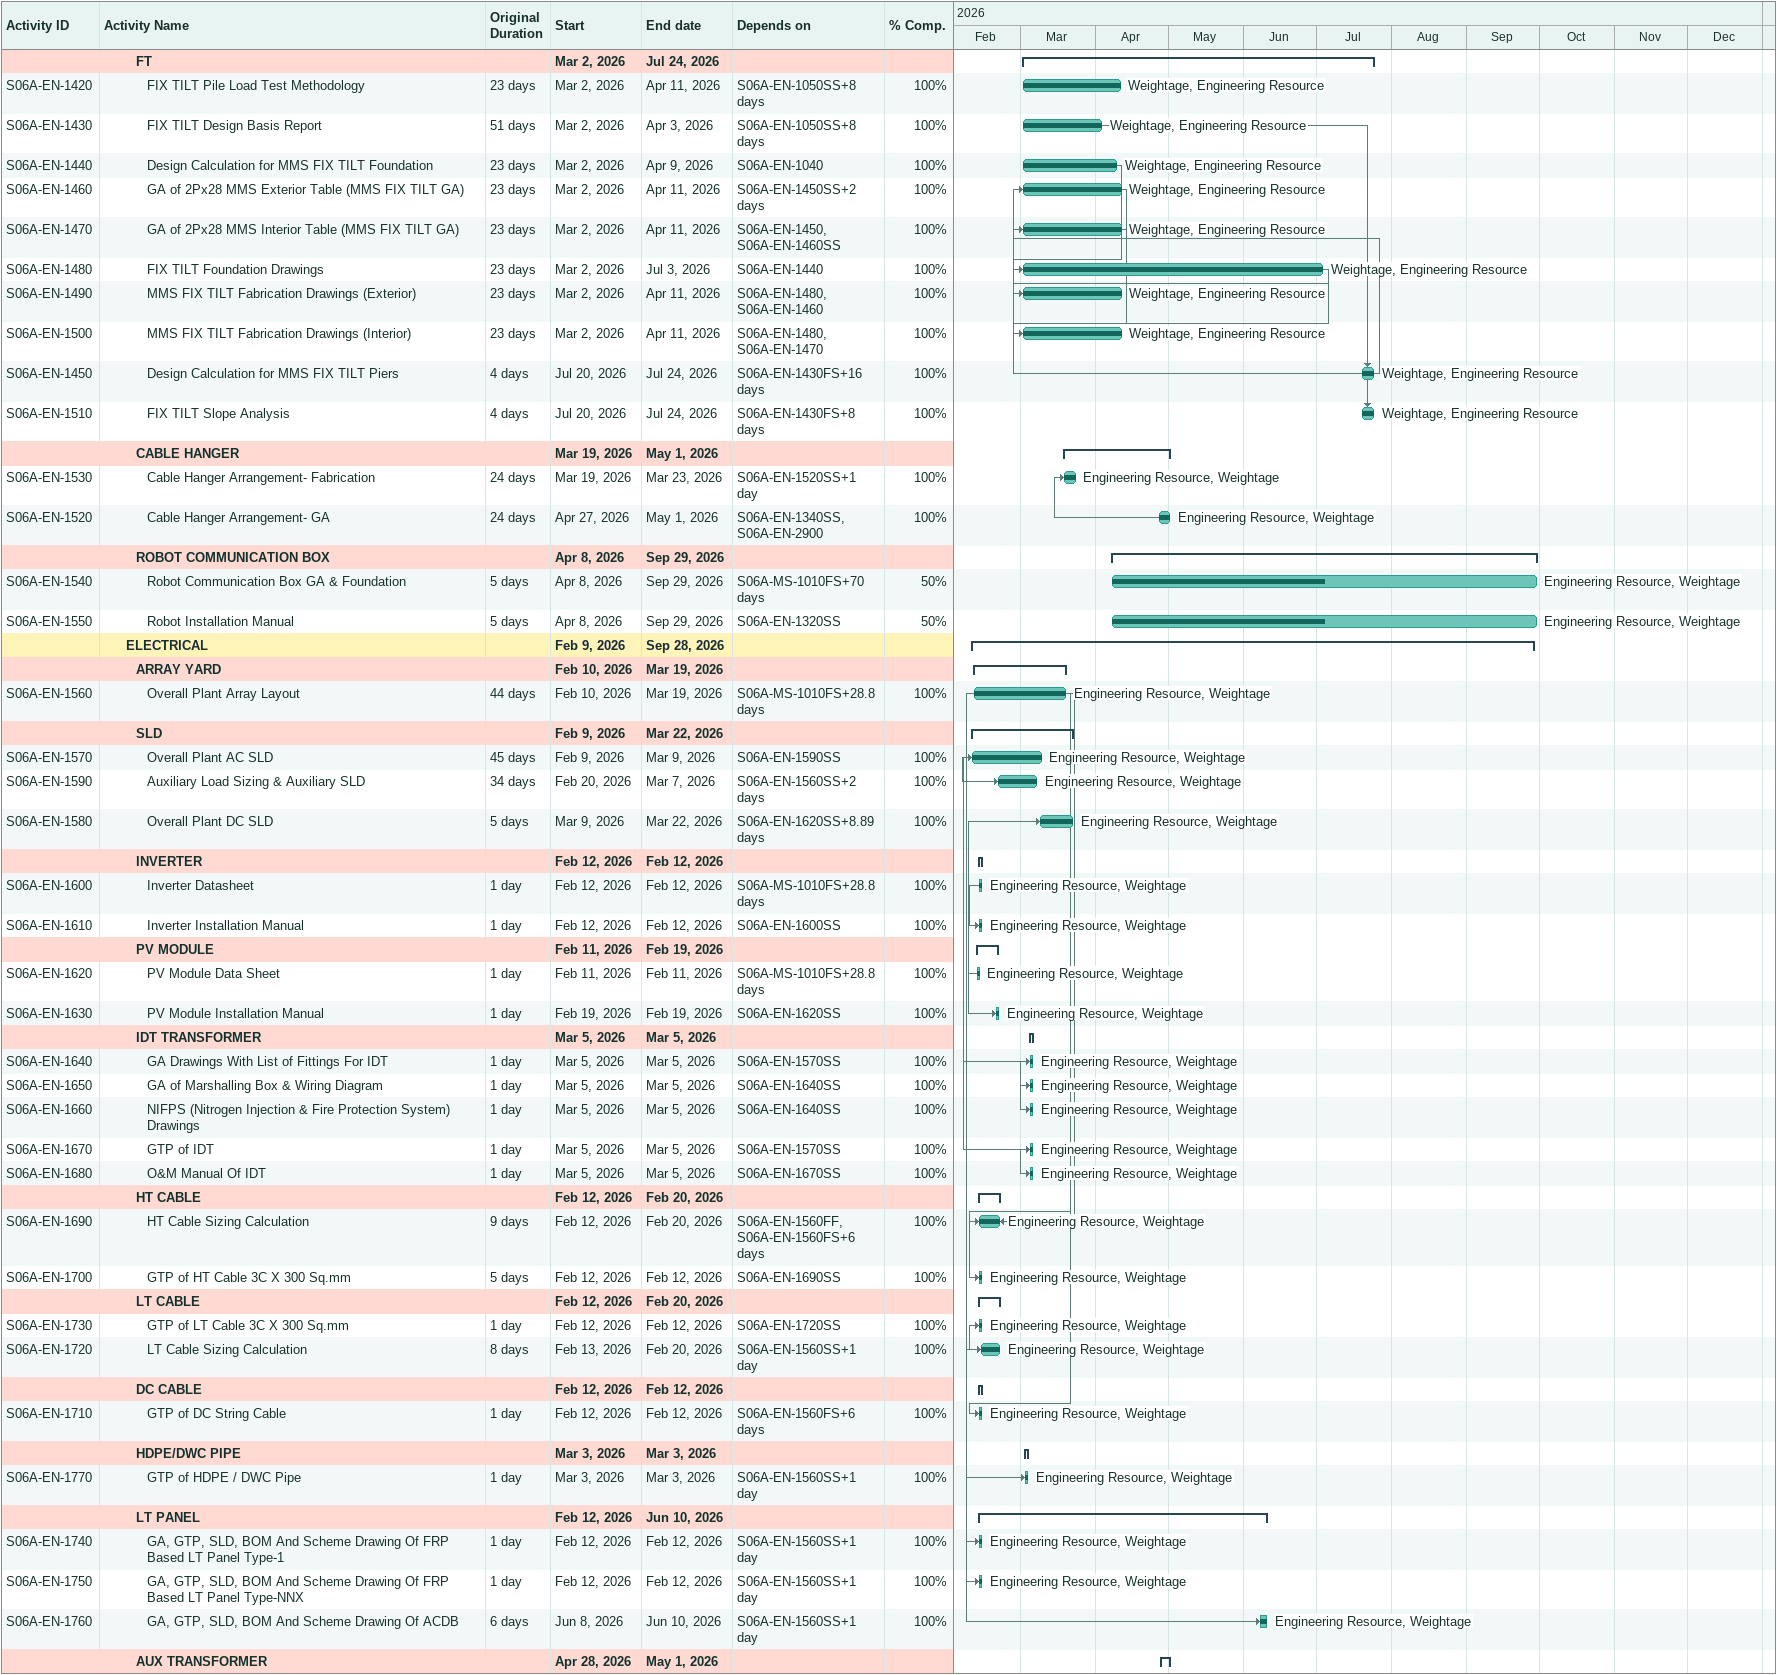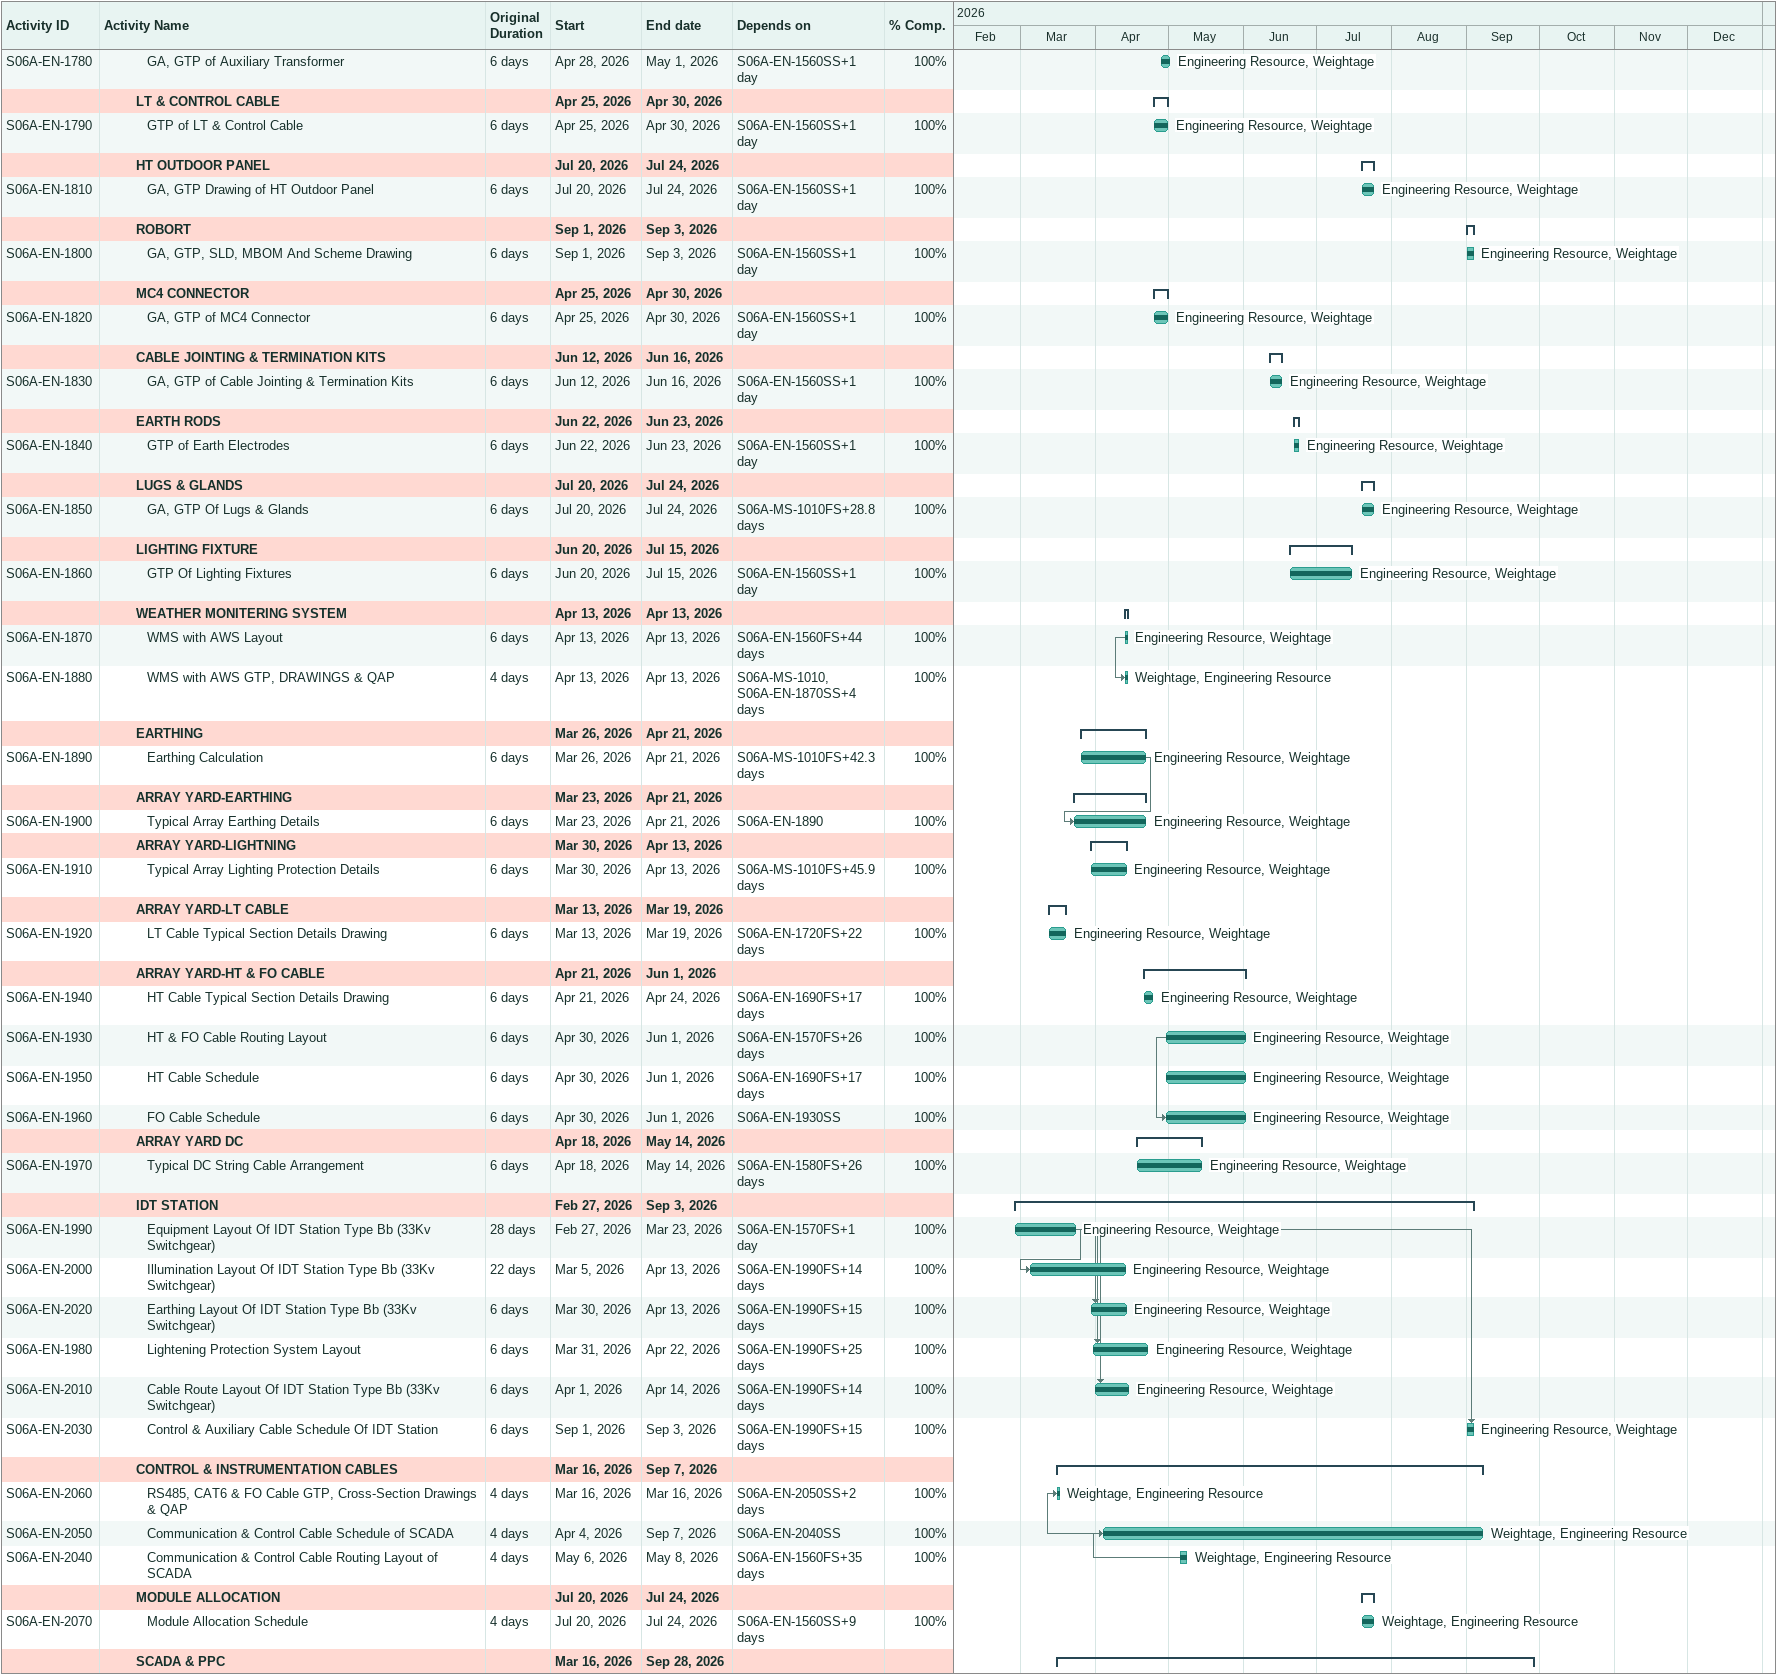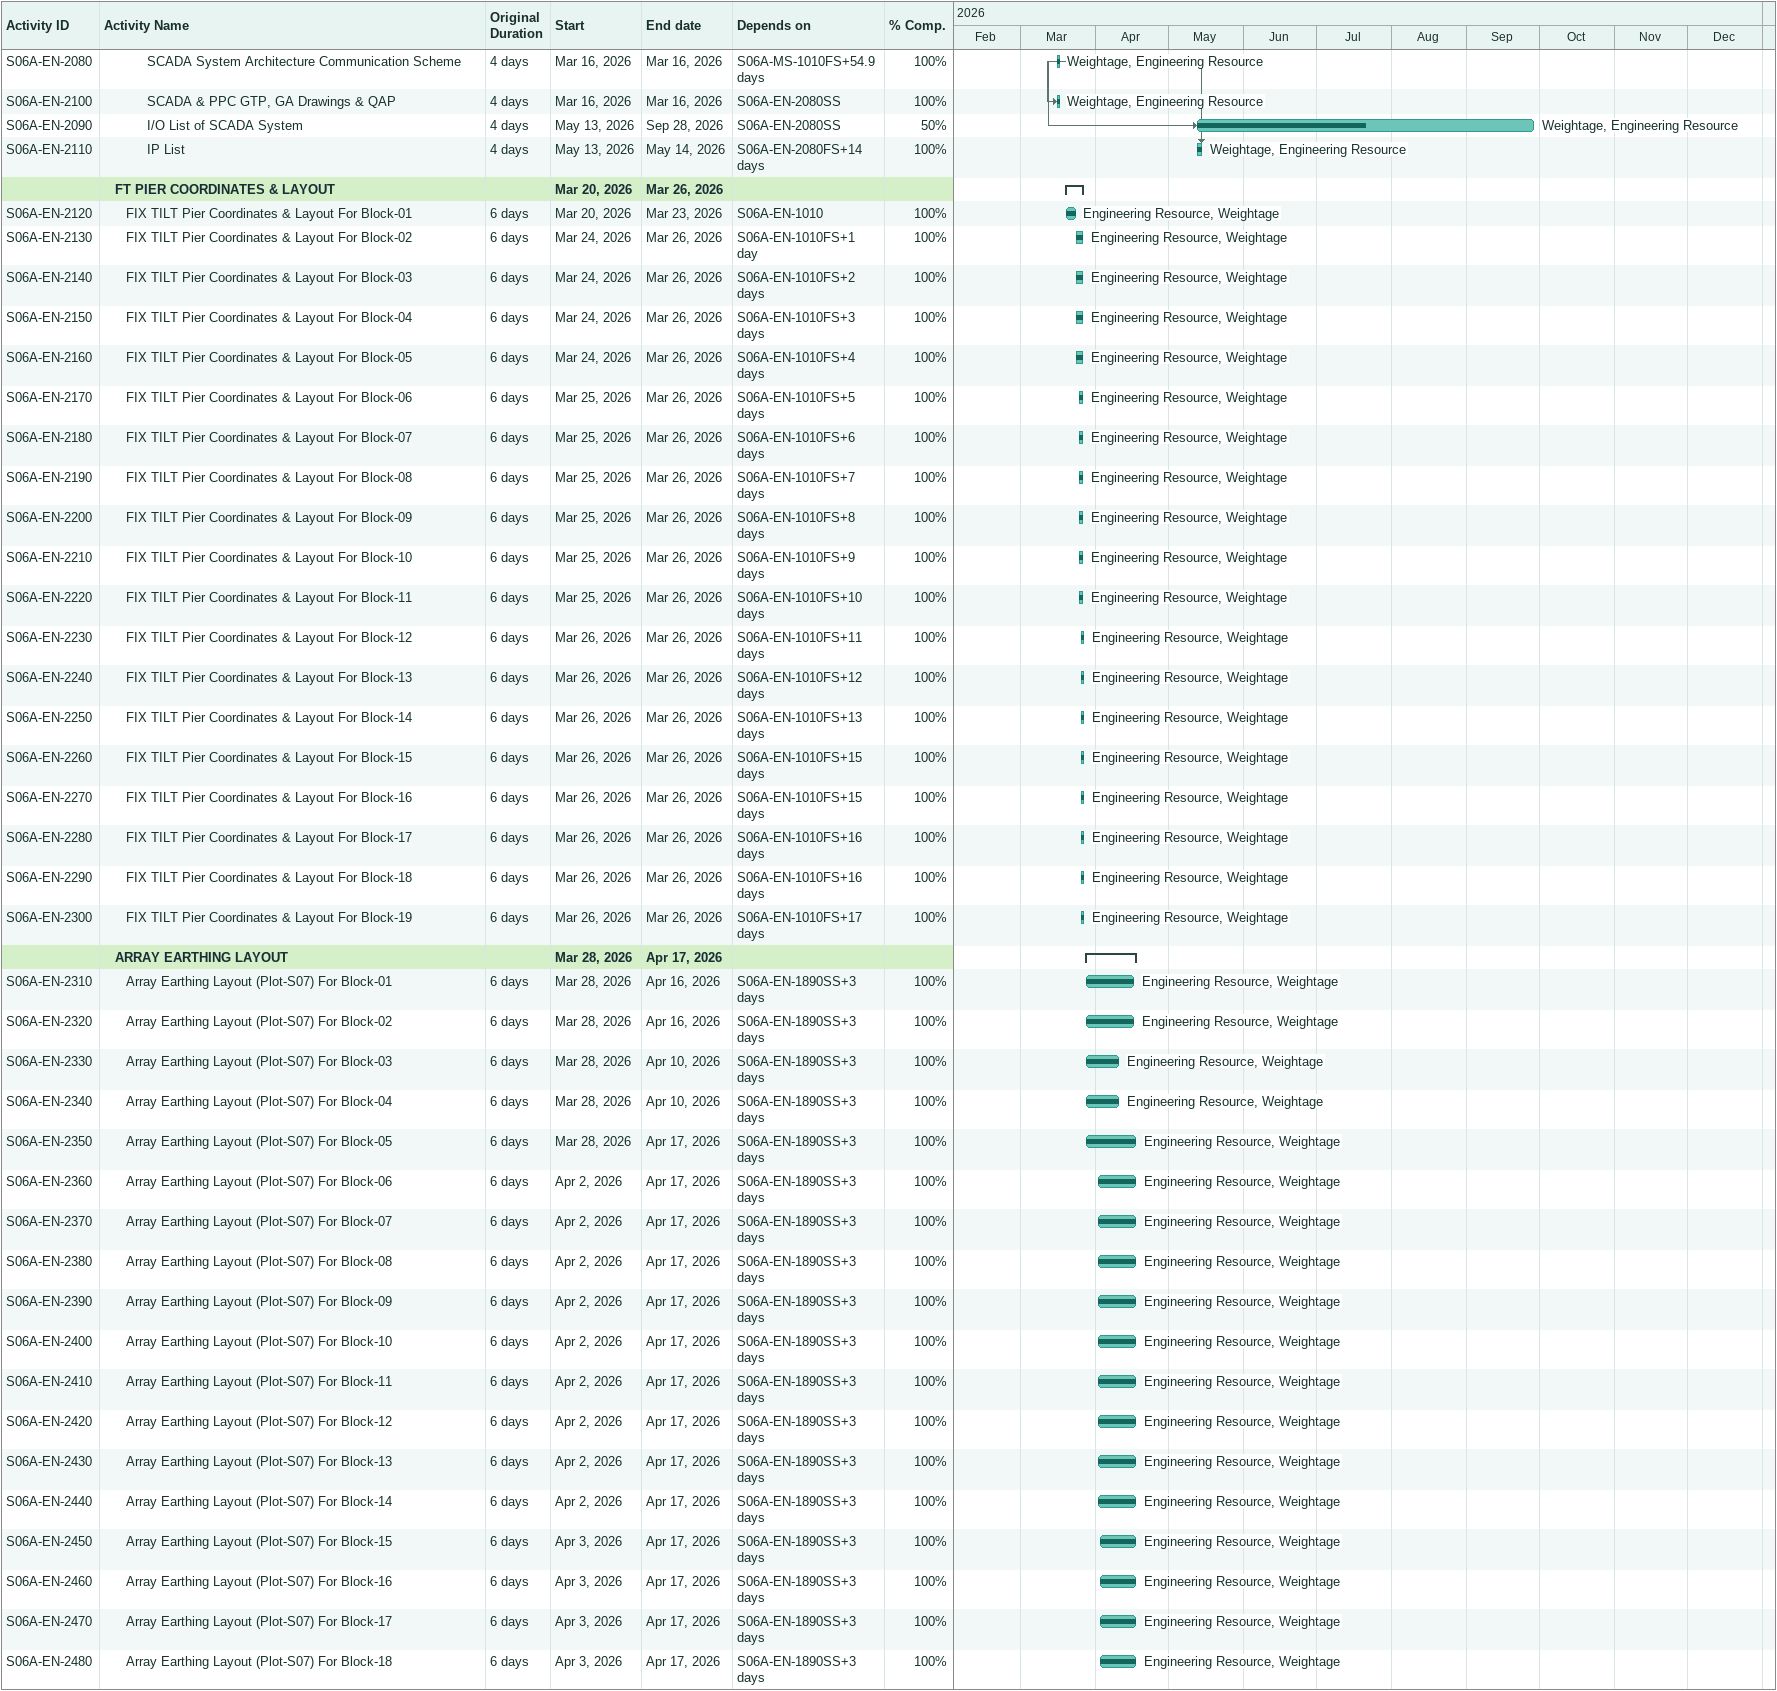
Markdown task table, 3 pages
| ID | Level | Task | Original duration | Start | Finish | Predecessors | Resources | % complete |
|---|---|---|---|---|---|---|---|---|
|  | 4 | **FT** |  | 2026-03-02 | 2026-07-24 |  |  |  |
| S06A-EN-1420 | 5 | FIX TILT Pile Load Test Methodology | 23d | 2026-03-02 | 2026-04-11 | S06A-EN-1050SS+8d | Weightage, Engineering Resource | 100 |
| S06A-EN-1430 | 5 | FIX TILT Design Basis Report | 51d | 2026-03-02 | 2026-04-03 | S06A-EN-1050SS+8d | Weightage, Engineering Resource | 100 |
| S06A-EN-1440 | 5 | Design Calculation for MMS FIX TILT Foundation | 23d | 2026-03-02 | 2026-04-09 | S06A-EN-1040 | Weightage, Engineering Resource | 100 |
| S06A-EN-1460 | 5 | GA of 2Px28 MMS Exterior Table (MMS FIX TILT GA) | 23d | 2026-03-02 | 2026-04-11 | S06A-EN-1450SS+2d | Weightage, Engineering Resource | 100 |
| S06A-EN-1470 | 5 | GA of 2Px28 MMS Interior Table (MMS FIX TILT GA) | 23d | 2026-03-02 | 2026-04-11 | S06A-EN-1450, S06A-EN-1460SS | Weightage, Engineering Resource | 100 |
| S06A-EN-1480 | 5 | FIX TILT Foundation Drawings | 23d | 2026-03-02 | 2026-07-03 | S06A-EN-1440 | Weightage, Engineering Resource | 100 |
| S06A-EN-1490 | 5 | MMS FIX TILT Fabrication Drawings (Exterior) | 23d | 2026-03-02 | 2026-04-11 | S06A-EN-1480, S06A-EN-1460 | Weightage, Engineering Resource | 100 |
| S06A-EN-1500 | 5 | MMS FIX TILT Fabrication Drawings (Interior) | 23d | 2026-03-02 | 2026-04-11 | S06A-EN-1480, S06A-EN-1470 | Weightage, Engineering Resource | 100 |
| S06A-EN-1450 | 5 | Design Calculation for MMS FIX TILT Piers | 4d | 2026-07-20 | 2026-07-24 | S06A-EN-1430FS+16d | Weightage, Engineering Resource | 100 |
| S06A-EN-1510 | 5 | FIX TILT Slope Analysis | 4d | 2026-07-20 | 2026-07-24 | S06A-EN-1430FS+8d | Weightage, Engineering Resource | 100 |
|  | 4 | **CABLE HANGER** |  | 2026-03-19 | 2026-05-01 |  |  |  |
| S06A-EN-1530 | 5 | Cable Hanger Arrangement- Fabrication | 24d | 2026-03-19 | 2026-03-23 | S06A-EN-1520SS+1d | Engineering Resource, Weightage | 100 |
| S06A-EN-1520 | 5 | Cable Hanger Arrangement- GA | 24d | 2026-04-27 | 2026-05-01 | S06A-EN-1340SS, S06A-EN-2900 | Engineering Resource, Weightage | 100 |
|  | 4 | **ROBOT COMMUNICATION BOX** |  | 2026-04-08 | 2026-09-29 |  |  |  |
| S06A-EN-1540 | 5 | Robot Communication Box GA & Foundation | 5d | 2026-04-08 | 2026-09-29 | S06A-MS-1010FS+70d | Engineering Resource, Weightage | 50 |
| S06A-EN-1550 | 5 | Robot Installation Manual | 5d | 2026-04-08 | 2026-09-29 | S06A-EN-1320SS | Engineering Resource, Weightage | 50 |
|  | 3 | **ELECTRICAL** |  | 2026-02-09 | 2026-09-28 |  |  |  |
|  | 4 | **ARRAY YARD** |  | 2026-02-10 | 2026-03-19 |  |  |  |
| S06A-EN-1560 | 5 | Overall Plant Array Layout | 44d | 2026-02-10 | 2026-03-19 | S06A-MS-1010FS+28.8d | Engineering Resource, Weightage | 100 |
|  | 4 | **SLD** |  | 2026-02-09 | 2026-03-22 |  |  |  |
| S06A-EN-1570 | 5 | Overall Plant AC SLD | 45d | 2026-02-09 | 2026-03-09 | S06A-EN-1590SS | Engineering Resource, Weightage | 100 |
| S06A-EN-1590 | 5 | Auxiliary Load Sizing & Auxiliary SLD | 34d | 2026-02-20 | 2026-03-07 | S06A-EN-1560SS+2d | Engineering Resource, Weightage | 100 |
| S06A-EN-1580 | 5 | Overall Plant DC SLD | 5d | 2026-03-09 | 2026-03-22 | S06A-EN-1620SS+8.89d | Engineering Resource, Weightage | 100 |
|  | 4 | **INVERTER** |  | 2026-02-12 | 2026-02-12 |  |  |  |
| S06A-EN-1600 | 5 | Inverter Datasheet | 1d | 2026-02-12 | 2026-02-12 | S06A-MS-1010FS+28.8d | Engineering Resource, Weightage | 100 |
| S06A-EN-1610 | 5 | Inverter Installation Manual | 1d | 2026-02-12 | 2026-02-12 | S06A-EN-1600SS | Engineering Resource, Weightage | 100 |
|  | 4 | **PV MODULE** |  | 2026-02-11 | 2026-02-19 |  |  |  |
| S06A-EN-1620 | 5 | PV Module Data Sheet | 1d | 2026-02-11 | 2026-02-11 | S06A-MS-1010FS+28.8d | Engineering Resource, Weightage | 100 |
| S06A-EN-1630 | 5 | PV Module Installation Manual | 1d | 2026-02-19 | 2026-02-19 | S06A-EN-1620SS | Engineering Resource, Weightage | 100 |
|  | 4 | **IDT TRANSFORMER** |  | 2026-03-05 | 2026-03-05 |  |  |  |
| S06A-EN-1640 | 5 | GA Drawings With List of Fittings For IDT | 1d | 2026-03-05 | 2026-03-05 | S06A-EN-1570SS | Engineering Resource, Weightage | 100 |
| S06A-EN-1650 | 5 | GA of Marshalling Box & Wiring Diagram | 1d | 2026-03-05 | 2026-03-05 | S06A-EN-1640SS | Engineering Resource, Weightage | 100 |
| S06A-EN-1660 | 5 | NIFPS (Nitrogen Injection & Fire Protection System) Drawings | 1d | 2026-03-05 | 2026-03-05 | S06A-EN-1640SS | Engineering Resource, Weightage | 100 |
| S06A-EN-1670 | 5 | GTP of IDT | 1d | 2026-03-05 | 2026-03-05 | S06A-EN-1570SS | Engineering Resource, Weightage | 100 |
| S06A-EN-1680 | 5 | O&M Manual Of IDT | 1d | 2026-03-05 | 2026-03-05 | S06A-EN-1670SS | Engineering Resource, Weightage | 100 |
|  | 4 | **HT CABLE** |  | 2026-02-12 | 2026-02-20 |  |  |  |
| S06A-EN-1690 | 5 | HT Cable Sizing Calculation | 9d | 2026-02-12 | 2026-02-20 | S06A-EN-1560FF, S06A-EN-1560FS+6d | Engineering Resource, Weightage | 100 |
| S06A-EN-1700 | 5 | GTP of HT Cable 3C X 300 Sq.mm | 5d | 2026-02-12 | 2026-02-12 | S06A-EN-1690SS | Engineering Resource, Weightage | 100 |
|  | 4 | **LT CABLE** |  | 2026-02-12 | 2026-02-20 |  |  |  |
| S06A-EN-1730 | 5 | GTP of LT Cable 3C X 300 Sq.mm | 1d | 2026-02-12 | 2026-02-12 | S06A-EN-1720SS | Engineering Resource, Weightage | 100 |
| S06A-EN-1720 | 5 | LT Cable Sizing Calculation | 8d | 2026-02-13 | 2026-02-20 | S06A-EN-1560SS+1d | Engineering Resource, Weightage | 100 |
|  | 4 | **DC CABLE** |  | 2026-02-12 | 2026-02-12 |  |  |  |
| S06A-EN-1710 | 5 | GTP of DC String Cable | 1d | 2026-02-12 | 2026-02-12 | S06A-EN-1560FS+6d | Engineering Resource, Weightage | 100 |
|  | 4 | **HDPE/DWC PIPE** |  | 2026-03-03 | 2026-03-03 |  |  |  |
| S06A-EN-1770 | 5 | GTP of HDPE / DWC Pipe | 1d | 2026-03-03 | 2026-03-03 | S06A-EN-1560SS+1d | Engineering Resource, Weightage | 100 |
|  | 4 | **LT PANEL** |  | 2026-02-12 | 2026-06-10 |  |  |  |
| S06A-EN-1740 | 5 | GA, GTP, SLD, BOM And Scheme Drawing Of FRP Based LT Panel Type-1 | 1d | 2026-02-12 | 2026-02-12 | S06A-EN-1560SS+1d | Engineering Resource, Weightage | 100 |
| S06A-EN-1750 | 5 | GA, GTP, SLD, BOM And Scheme Drawing Of FRP Based LT Panel Type-NNX | 1d | 2026-02-12 | 2026-02-12 | S06A-EN-1560SS+1d | Engineering Resource, Weightage | 100 |
| S06A-EN-1760 | 5 | GA, GTP, SLD, BOM And Scheme Drawing Of ACDB | 6d | 2026-06-08 | 2026-06-10 | S06A-EN-1560SS+1d | Engineering Resource, Weightage | 100 |
|  | 4 | **AUX TRANSFORMER** |  | 2026-04-28 | 2026-05-01 |  |  |  |
| S06A-EN-1780 | 5 | GA, GTP of Auxiliary Transformer | 6d | 2026-04-28 | 2026-05-01 | S06A-EN-1560SS+1d | Engineering Resource, Weightage | 100 |
|  | 4 | **LT & CONTROL CABLE** |  | 2026-04-25 | 2026-04-30 |  |  |  |
| S06A-EN-1790 | 5 | GTP of LT & Control Cable | 6d | 2026-04-25 | 2026-04-30 | S06A-EN-1560SS+1d | Engineering Resource, Weightage | 100 |
|  | 4 | **HT OUTDOOR PANEL** |  | 2026-07-20 | 2026-07-24 |  |  |  |
| S06A-EN-1810 | 5 | GA, GTP Drawing of HT Outdoor Panel | 6d | 2026-07-20 | 2026-07-24 | S06A-EN-1560SS+1d | Engineering Resource, Weightage | 100 |
|  | 4 | **ROBORT** |  | 2026-09-01 | 2026-09-03 |  |  |  |
| S06A-EN-1800 | 5 | GA, GTP, SLD, MBOM And Scheme Drawing | 6d | 2026-09-01 | 2026-09-03 | S06A-EN-1560SS+1d | Engineering Resource, Weightage | 100 |
|  | 4 | **MC4 CONNECTOR** |  | 2026-04-25 | 2026-04-30 |  |  |  |
| S06A-EN-1820 | 5 | GA, GTP of MC4 Connector | 6d | 2026-04-25 | 2026-04-30 | S06A-EN-1560SS+1d | Engineering Resource, Weightage | 100 |
|  | 4 | **CABLE JOINTING & TERMINATION KITS** |  | 2026-06-12 | 2026-06-16 |  |  |  |
| S06A-EN-1830 | 5 | GA, GTP of Cable Jointing & Termination Kits | 6d | 2026-06-12 | 2026-06-16 | S06A-EN-1560SS+1d | Engineering Resource, Weightage | 100 |
|  | 4 | **EARTH RODS** |  | 2026-06-22 | 2026-06-23 |  |  |  |
| S06A-EN-1840 | 5 | GTP of Earth Electrodes | 6d | 2026-06-22 | 2026-06-23 | S06A-EN-1560SS+1d | Engineering Resource, Weightage | 100 |
|  | 4 | **LUGS & GLANDS** |  | 2026-07-20 | 2026-07-24 |  |  |  |
| S06A-EN-1850 | 5 | GA, GTP Of Lugs & Glands | 6d | 2026-07-20 | 2026-07-24 | S06A-MS-1010FS+28.8d | Engineering Resource, Weightage | 100 |
|  | 4 | **LIGHTING FIXTURE** |  | 2026-06-20 | 2026-07-15 |  |  |  |
| S06A-EN-1860 | 5 | GTP Of Lighting Fixtures | 6d | 2026-06-20 | 2026-07-15 | S06A-EN-1560SS+1d | Engineering Resource, Weightage | 100 |
|  | 4 | **WEATHER MONITERING SYSTEM** |  | 2026-04-13 | 2026-04-13 |  |  |  |
| S06A-EN-1870 | 5 | WMS with AWS Layout | 6d | 2026-04-13 | 2026-04-13 | S06A-EN-1560FS+44d | Engineering Resource, Weightage | 100 |
| S06A-EN-1880 | 5 | WMS with AWS GTP, DRAWINGS & QAP | 4d | 2026-04-13 | 2026-04-13 | S06A-MS-1010, S06A-EN-1870SS+4d | Weightage, Engineering Resource | 100 |
|  | 4 | **EARTHING** |  | 2026-03-26 | 2026-04-21 |  |  |  |
| S06A-EN-1890 | 5 | Earthing Calculation | 6d | 2026-03-26 | 2026-04-21 | S06A-MS-1010FS+42.3d | Engineering Resource, Weightage | 100 |
|  | 4 | **ARRAY YARD-EARTHING** |  | 2026-03-23 | 2026-04-21 |  |  |  |
| S06A-EN-1900 | 5 | Typical Array Earthing Details | 6d | 2026-03-23 | 2026-04-21 | S06A-EN-1890 | Engineering Resource, Weightage | 100 |
|  | 4 | **ARRAY YARD-LIGHTNING** |  | 2026-03-30 | 2026-04-13 |  |  |  |
| S06A-EN-1910 | 5 | Typical Array Lighting Protection Details | 6d | 2026-03-30 | 2026-04-13 | S06A-MS-1010FS+45.9d | Engineering Resource, Weightage | 100 |
|  | 4 | **ARRAY YARD-LT CABLE** |  | 2026-03-13 | 2026-03-19 |  |  |  |
| S06A-EN-1920 | 5 | LT Cable Typical Section Details Drawing | 6d | 2026-03-13 | 2026-03-19 | S06A-EN-1720FS+22d | Engineering Resource, Weightage | 100 |
|  | 4 | **ARRAY YARD-HT & FO CABLE** |  | 2026-04-21 | 2026-06-01 |  |  |  |
| S06A-EN-1940 | 5 | HT Cable Typical Section Details Drawing | 6d | 2026-04-21 | 2026-04-24 | S06A-EN-1690FS+17d | Engineering Resource, Weightage | 100 |
| S06A-EN-1930 | 5 | HT & FO Cable Routing Layout | 6d | 2026-04-30 | 2026-06-01 | S06A-EN-1570FS+26d | Engineering Resource, Weightage | 100 |
| S06A-EN-1950 | 5 | HT Cable Schedule | 6d | 2026-04-30 | 2026-06-01 | S06A-EN-1690FS+17d | Engineering Resource, Weightage | 100 |
| S06A-EN-1960 | 5 | FO Cable Schedule | 6d | 2026-04-30 | 2026-06-01 | S06A-EN-1930SS | Engineering Resource, Weightage | 100 |
|  | 4 | **ARRAY YARD DC** |  | 2026-04-18 | 2026-05-14 |  |  |  |
| S06A-EN-1970 | 5 | Typical DC String Cable Arrangement | 6d | 2026-04-18 | 2026-05-14 | S06A-EN-1580FS+26d | Engineering Resource, Weightage | 100 |
|  | 4 | **IDT STATION** |  | 2026-02-27 | 2026-09-03 |  |  |  |
| S06A-EN-1990 | 5 | Equipment Layout Of IDT Station Type Bb (33Kv Switchgear) | 28d | 2026-02-27 | 2026-03-23 | S06A-EN-1570FS+1d | Engineering Resource, Weightage | 100 |
| S06A-EN-2000 | 5 | Illumination Layout Of IDT Station Type Bb (33Kv Switchgear) | 22d | 2026-03-05 | 2026-04-13 | S06A-EN-1990FS+14d | Engineering Resource, Weightage | 100 |
| S06A-EN-2020 | 5 | Earthing Layout Of IDT Station Type Bb (33Kv Switchgear) | 6d | 2026-03-30 | 2026-04-13 | S06A-EN-1990FS+15d | Engineering Resource, Weightage | 100 |
| S06A-EN-1980 | 5 | Lightening Protection System Layout | 6d | 2026-03-31 | 2026-04-22 | S06A-EN-1990FS+25d | Engineering Resource, Weightage | 100 |
| S06A-EN-2010 | 5 | Cable Route Layout Of IDT Station Type Bb (33Kv Switchgear) | 6d | 2026-04-01 | 2026-04-14 | S06A-EN-1990FS+14d | Engineering Resource, Weightage | 100 |
| S06A-EN-2030 | 5 | Control & Auxiliary Cable Schedule Of IDT Station | 6d | 2026-09-01 | 2026-09-03 | S06A-EN-1990FS+15d | Engineering Resource, Weightage | 100 |
|  | 4 | **CONTROL & INSTRUMENTATION CABLES** |  | 2026-03-16 | 2026-09-07 |  |  |  |
| S06A-EN-2060 | 5 | RS485, CAT6 & FO Cable GTP, Cross-Section Drawings & QAP | 4d | 2026-03-16 | 2026-03-16 | S06A-EN-2050SS+2d | Weightage, Engineering Resource | 100 |
| S06A-EN-2050 | 5 | Communication & Control Cable Schedule of SCADA | 4d | 2026-04-04 | 2026-09-07 | S06A-EN-2040SS | Weightage, Engineering Resource | 100 |
| S06A-EN-2040 | 5 | Communication & Control Cable Routing Layout of SCADA | 4d | 2026-05-06 | 2026-05-08 | S06A-EN-1560FS+35d | Weightage, Engineering Resource | 100 |
|  | 4 | **MODULE ALLOCATION** |  | 2026-07-20 | 2026-07-24 |  |  |  |
| S06A-EN-2070 | 5 | Module Allocation Schedule | 4d | 2026-07-20 | 2026-07-24 | S06A-EN-1560SS+9d | Weightage, Engineering Resource | 100 |
|  | 4 | **SCADA & PPC** |  | 2026-03-16 | 2026-09-28 |  |  |  |
| S06A-EN-2080 | 5 | SCADA System Architecture Communication Scheme | 4d | 2026-03-16 | 2026-03-16 | S06A-MS-1010FS+54.9d | Weightage, Engineering Resource | 100 |
| S06A-EN-2100 | 5 | SCADA & PPC GTP, GA Drawings & QAP | 4d | 2026-03-16 | 2026-03-16 | S06A-EN-2080SS | Weightage, Engineering Resource | 100 |
| S06A-EN-2090 | 5 | I/O List of SCADA System | 4d | 2026-05-13 | 2026-09-28 | S06A-EN-2080SS | Weightage, Engineering Resource | 50 |
| S06A-EN-2110 | 5 | IP List | 4d | 2026-05-13 | 2026-05-14 | S06A-EN-2080FS+14d | Weightage, Engineering Resource | 100 |
|  | 2 | **FT PIER COORDINATES & LAYOUT** |  | 2026-03-20 | 2026-03-26 |  |  |  |
| S06A-EN-2120 | 3 | FIX TILT Pier Coordinates & Layout For Block-01 | 6d | 2026-03-20 | 2026-03-23 | S06A-EN-1010 | Engineering Resource, Weightage | 100 |
| S06A-EN-2130 | 3 | FIX TILT Pier Coordinates & Layout For Block-02 | 6d | 2026-03-24 | 2026-03-26 | S06A-EN-1010FS+1d | Engineering Resource, Weightage | 100 |
| S06A-EN-2140 | 3 | FIX TILT Pier Coordinates & Layout For Block-03 | 6d | 2026-03-24 | 2026-03-26 | S06A-EN-1010FS+2d | Engineering Resource, Weightage | 100 |
| S06A-EN-2150 | 3 | FIX TILT Pier Coordinates & Layout For Block-04 | 6d | 2026-03-24 | 2026-03-26 | S06A-EN-1010FS+3d | Engineering Resource, Weightage | 100 |
| S06A-EN-2160 | 3 | FIX TILT Pier Coordinates & Layout For Block-05 | 6d | 2026-03-24 | 2026-03-26 | S06A-EN-1010FS+4d | Engineering Resource, Weightage | 100 |
| S06A-EN-2170 | 3 | FIX TILT Pier Coordinates & Layout For Block-06 | 6d | 2026-03-25 | 2026-03-26 | S06A-EN-1010FS+5d | Engineering Resource, Weightage | 100 |
| S06A-EN-2180 | 3 | FIX TILT Pier Coordinates & Layout For Block-07 | 6d | 2026-03-25 | 2026-03-26 | S06A-EN-1010FS+6d | Engineering Resource, Weightage | 100 |
| S06A-EN-2190 | 3 | FIX TILT Pier Coordinates & Layout For Block-08 | 6d | 2026-03-25 | 2026-03-26 | S06A-EN-1010FS+7d | Engineering Resource, Weightage | 100 |
| S06A-EN-2200 | 3 | FIX TILT Pier Coordinates & Layout For Block-09 | 6d | 2026-03-25 | 2026-03-26 | S06A-EN-1010FS+8d | Engineering Resource, Weightage | 100 |
| S06A-EN-2210 | 3 | FIX TILT Pier Coordinates & Layout For Block-10 | 6d | 2026-03-25 | 2026-03-26 | S06A-EN-1010FS+9d | Engineering Resource, Weightage | 100 |
| S06A-EN-2220 | 3 | FIX TILT Pier Coordinates & Layout For Block-11 | 6d | 2026-03-25 | 2026-03-26 | S06A-EN-1010FS+10d | Engineering Resource, Weightage | 100 |
| S06A-EN-2230 | 3 | FIX TILT Pier Coordinates & Layout For Block-12 | 6d | 2026-03-26 | 2026-03-26 | S06A-EN-1010FS+11d | Engineering Resource, Weightage | 100 |
| S06A-EN-2240 | 3 | FIX TILT Pier Coordinates & Layout For Block-13 | 6d | 2026-03-26 | 2026-03-26 | S06A-EN-1010FS+12d | Engineering Resource, Weightage | 100 |
| S06A-EN-2250 | 3 | FIX TILT Pier Coordinates & Layout For Block-14 | 6d | 2026-03-26 | 2026-03-26 | S06A-EN-1010FS+13d | Engineering Resource, Weightage | 100 |
| S06A-EN-2260 | 3 | FIX TILT Pier Coordinates & Layout For Block-15 | 6d | 2026-03-26 | 2026-03-26 | S06A-EN-1010FS+15d | Engineering Resource, Weightage | 100 |
| S06A-EN-2270 | 3 | FIX TILT Pier Coordinates & Layout For Block-16 | 6d | 2026-03-26 | 2026-03-26 | S06A-EN-1010FS+15d | Engineering Resource, Weightage | 100 |
| S06A-EN-2280 | 3 | FIX TILT Pier Coordinates & Layout For Block-17 | 6d | 2026-03-26 | 2026-03-26 | S06A-EN-1010FS+16d | Engineering Resource, Weightage | 100 |
| S06A-EN-2290 | 3 | FIX TILT Pier Coordinates & Layout For Block-18 | 6d | 2026-03-26 | 2026-03-26 | S06A-EN-1010FS+16d | Engineering Resource, Weightage | 100 |
| S06A-EN-2300 | 3 | FIX TILT Pier Coordinates & Layout For Block-19 | 6d | 2026-03-26 | 2026-03-26 | S06A-EN-1010FS+17d | Engineering Resource, Weightage | 100 |
|  | 2 | **ARRAY EARTHING LAYOUT** |  | 2026-03-28 | 2026-04-17 |  |  |  |
| S06A-EN-2310 | 3 | Array Earthing Layout (Plot-S07) For Block-01 | 6d | 2026-03-28 | 2026-04-16 | S06A-EN-1890SS+3d | Engineering Resource, Weightage | 100 |
| S06A-EN-2320 | 3 | Array Earthing Layout (Plot-S07) For Block-02 | 6d | 2026-03-28 | 2026-04-16 | S06A-EN-1890SS+3d | Engineering Resource, Weightage | 100 |
| S06A-EN-2330 | 3 | Array Earthing Layout (Plot-S07) For Block-03 | 6d | 2026-03-28 | 2026-04-10 | S06A-EN-1890SS+3d | Engineering Resource, Weightage | 100 |
| S06A-EN-2340 | 3 | Array Earthing Layout (Plot-S07) For Block-04 | 6d | 2026-03-28 | 2026-04-10 | S06A-EN-1890SS+3d | Engineering Resource, Weightage | 100 |
| S06A-EN-2350 | 3 | Array Earthing Layout (Plot-S07) For Block-05 | 6d | 2026-03-28 | 2026-04-17 | S06A-EN-1890SS+3d | Engineering Resource, Weightage | 100 |
| S06A-EN-2360 | 3 | Array Earthing Layout (Plot-S07) For Block-06 | 6d | 2026-04-02 | 2026-04-17 | S06A-EN-1890SS+3d | Engineering Resource, Weightage | 100 |
| S06A-EN-2370 | 3 | Array Earthing Layout (Plot-S07) For Block-07 | 6d | 2026-04-02 | 2026-04-17 | S06A-EN-1890SS+3d | Engineering Resource, Weightage | 100 |
| S06A-EN-2380 | 3 | Array Earthing Layout (Plot-S07) For Block-08 | 6d | 2026-04-02 | 2026-04-17 | S06A-EN-1890SS+3d | Engineering Resource, Weightage | 100 |
| S06A-EN-2390 | 3 | Array Earthing Layout (Plot-S07) For Block-09 | 6d | 2026-04-02 | 2026-04-17 | S06A-EN-1890SS+3d | Engineering Resource, Weightage | 100 |
| S06A-EN-2400 | 3 | Array Earthing Layout (Plot-S07) For Block-10 | 6d | 2026-04-02 | 2026-04-17 | S06A-EN-1890SS+3d | Engineering Resource, Weightage | 100 |
| S06A-EN-2410 | 3 | Array Earthing Layout (Plot-S07) For Block-11 | 6d | 2026-04-02 | 2026-04-17 | S06A-EN-1890SS+3d | Engineering Resource, Weightage | 100 |
| S06A-EN-2420 | 3 | Array Earthing Layout (Plot-S07) For Block-12 | 6d | 2026-04-02 | 2026-04-17 | S06A-EN-1890SS+3d | Engineering Resource, Weightage | 100 |
| S06A-EN-2430 | 3 | Array Earthing Layout (Plot-S07) For Block-13 | 6d | 2026-04-02 | 2026-04-17 | S06A-EN-1890SS+3d | Engineering Resource, Weightage | 100 |
| S06A-EN-2440 | 3 | Array Earthing Layout (Plot-S07) For Block-14 | 6d | 2026-04-02 | 2026-04-17 | S06A-EN-1890SS+3d | Engineering Resource, Weightage | 100 |
| S06A-EN-2450 | 3 | Array Earthing Layout (Plot-S07) For Block-15 | 6d | 2026-04-03 | 2026-04-17 | S06A-EN-1890SS+3d | Engineering Resource, Weightage | 100 |
| S06A-EN-2460 | 3 | Array Earthing Layout (Plot-S07) For Block-16 | 6d | 2026-04-03 | 2026-04-17 | S06A-EN-1890SS+3d | Engineering Resource, Weightage | 100 |
| S06A-EN-2470 | 3 | Array Earthing Layout (Plot-S07) For Block-17 | 6d | 2026-04-03 | 2026-04-17 | S06A-EN-1890SS+3d | Engineering Resource, Weightage | 100 |
| S06A-EN-2480 | 3 | Array Earthing Layout (Plot-S07) For Block-18 | 6d | 2026-04-03 | 2026-04-17 | S06A-EN-1890SS+3d | Engineering Resource, Weightage | 100 |
